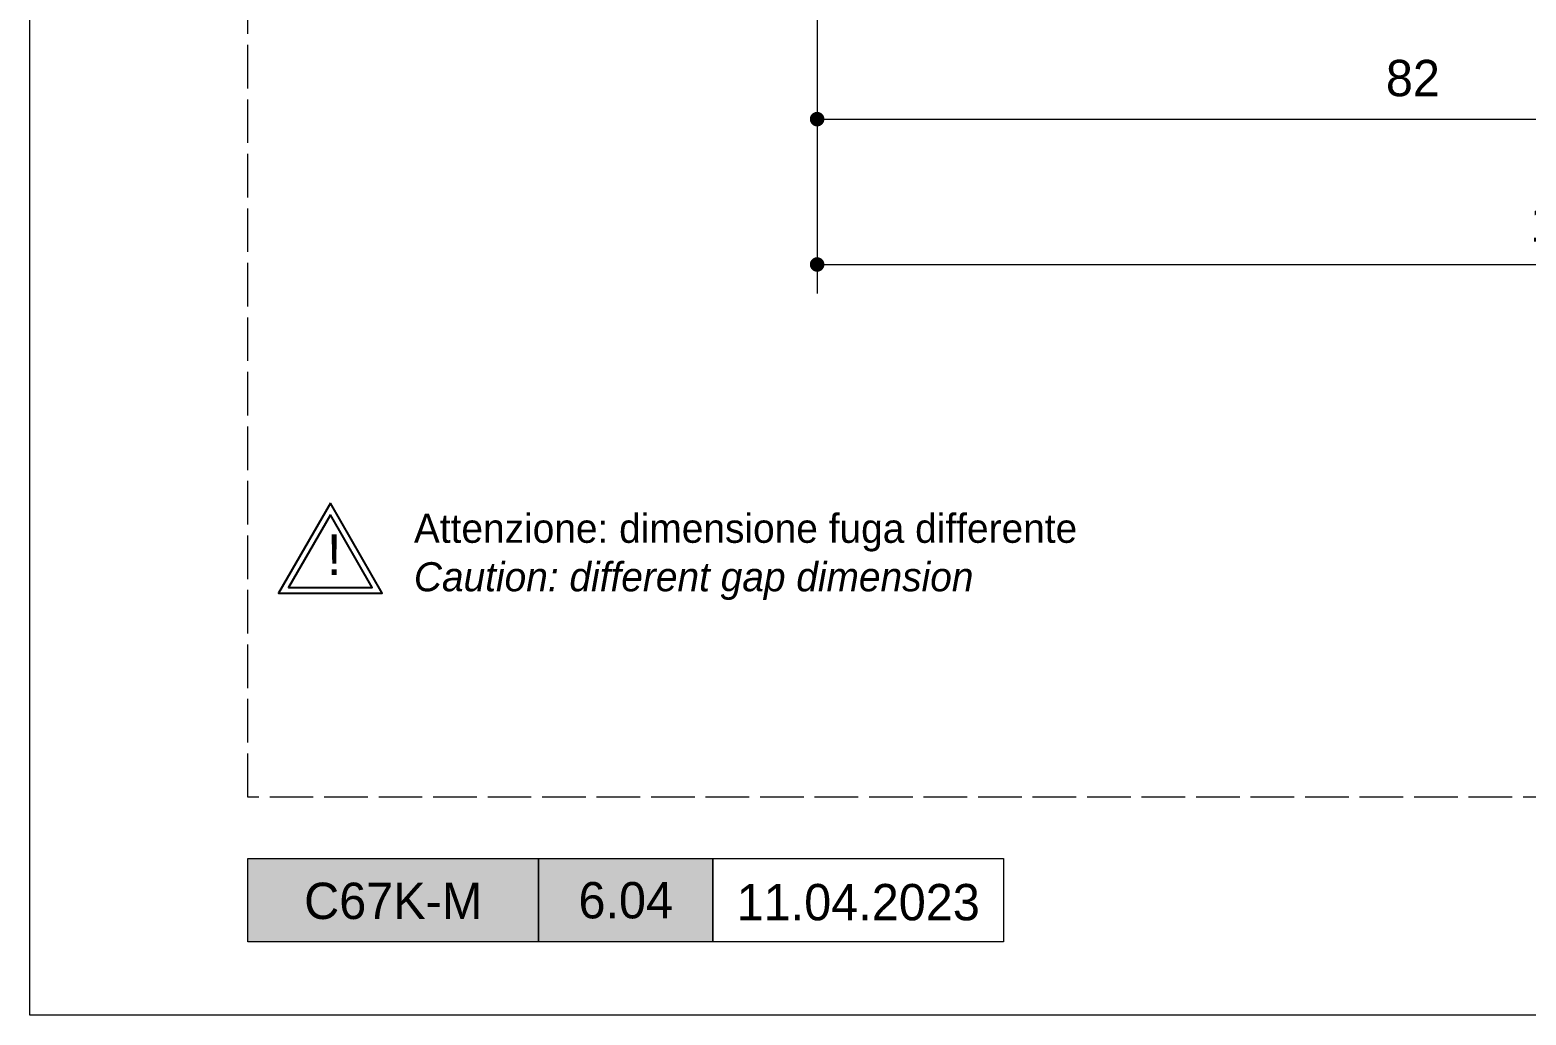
# Model space of a CAD drawing. Header units: millimetres. Extents: x -8 to 2550, y -393 to 1062.
# Drawn here: x 780 to 883, y 0 to 67.8 of the extents above; entities that cross this region are included whole.
import ezdxf
from ezdxf.enums import TextEntityAlignment as Align

# ---------------------------------------------------------------- set-up
doc = ezdxf.new("R2010")
doc.units = ezdxf.units.MM
doc.header["$LTSCALE"] = 0.25
doc.header["$MEASUREMENT"] = 0
doc.linetypes.add('ACAD_ISO02W100', pattern=[15, 12, -3])
doc.layers.get('0').update_dxf_attribs({"lineweight": 5})
doc.layers.get('Defpoints').update_dxf_attribs({"lineweight": 5})
for name, color, linetype, lineweight in [('01_Dimension', 251, 'Continuous', 9), ('01_External Border', 150, 'Continuous', 20), ('01_Text', 40, 'Continuous', 25)]:
    doc.layers.add(name, color=color, linetype=linetype, lineweight=lineweight)
doc.layers.add('01_Fill Border Grey', color=7, linetype='Continuous', true_color=0x555655)
doc.layers.add('01_Text [White]', color=7, linetype='Continuous', lineweight=25, true_color=0xffffff)
doc.layers.add('02_Block Frame', color=7, linetype='Continuous', lineweight=5, true_color=0xe2001a, plot=False)
doc.styles.add('ALUK Main&Secondary Titles', font='GOTHIC.TTF')
doc.styles.add('Aluk Text', font='GOTHIC.TTF')
doc.dimstyles.new('ALUK Manual 1-1', dxfattribs={"dimtxt": 2.5, "dimasz": 1, "dimexe": 2, "dimexo": 4, "dimgap": 1.5, "dimtad": 3, "dimdec": 1, "dimdsep": 46, "dimtxsty": 'Aluk Text', "dimblk": 'DOT', "dimcen": 0, "dimclrd": 256, "dimclre": 256, "dimclrt": 2, "dimaunit": 1, "dimadec": 0, "dimazin": 0, "dimtfac": 0.7, "dimtdec": 1, "dimtmove": 0, "dimatfit": 3, "dimldrblk": 'DOT', "dimfxl": 1, "dimtolj": 2, "dimlwd": -1, "dimlwe": -1, "dimarcsym": 0})

# ---------------------------------------------------------------- blocks, each defined once
blk = doc.blocks.new('serie_')
at = {"layer": '01_Text [White]', "color": 7, "true_color": 0xffffff, "insert": (10, -2.87), "char_height": 2.5, "attachment_point": 5, "style": 'ALUK Main&Secondary Titles'}
blk.add_mtext_dynamic_manual_height_columns('{\\fPoppins|b0|i0|c0|p2;C67K-M}', width=20, gutter_width=12.5, heights=[0], dxfattribs=at)
blk = doc.blocks.new('_Dot')
at = {"color": 0, "linetype": 'ByBlock', "lineweight": -2}
blk.add_line((-0.5, 0), (-1, 0), dxfattribs=at)
at = {"color": 0, "linetype": 'ByBlock', "const_width": 0.5}
blk.add_lwpolyline([(-0.25, 0, 1), (0.25, 0, 1)], format="xyb", close=True, dxfattribs=at)
blk = doc.blocks.new('*D64')
at = {"layer": '01_Dimension', "ltscale": 0.25, "transparency": 16777216}
for p, q in [((834.17, 77.94), (834.17, 59.64)), ((916.17, 77.94), (916.17, 59.64)), ((835.17, 61.64), (915.17, 61.64))]:
    blk.add_line(p, q, dxfattribs=at)
at = {"layer": 'Defpoints', "color": 0, "ltscale": 0.25, "transparency": 16777216}
for p in [(834.17, 81.94), (916.17, 81.94), (916.17, 61.64)]:
    blk.add_point(p, dxfattribs=at)
at = {"layer": '01_Dimension', "ltscale": 0.25, "transparency": 16777216, "rotation": 180}
blk.add_blockref('_Dot', (834.17, 61.64), dxfattribs=at)
at = {"layer": '01_Dimension', "ltscale": 0.25, "transparency": 16777216}
blk.add_blockref('_Dot', (916.17, 61.64), dxfattribs=at)
at = {"layer": '01_Dimension', "color": 2, "ltscale": 0.25, "transparency": 16777216, "insert": (875.17, 64.45), "char_height": 2.5, "attachment_point": 5, "style": 'Aluk Text'}
blk.add_mtext('\\A2;82', dxfattribs=at)
blk = doc.blocks.new('*D71')
at = {"layer": '01_Dimension', "ltscale": 0.25, "transparency": 16777216}
for p, q in [((834.17, 77.94), (834.17, 49.64)), ((940.67, 77.94), (940.67, 49.64)), ((835.17, 51.64), (939.67, 51.64))]:
    blk.add_line(p, q, dxfattribs=at)
at = {"layer": 'Defpoints', "color": 0, "ltscale": 0.25, "transparency": 16777216}
for p in [(834.17, 81.94), (940.67, 81.94), (940.67, 51.64)]:
    blk.add_point(p, dxfattribs=at)
at = {"layer": '01_Dimension', "ltscale": 0.25, "transparency": 16777216, "rotation": 180}
blk.add_blockref('_Dot', (834.17, 51.64), dxfattribs=at)
at = {"layer": '01_Dimension', "ltscale": 0.25, "transparency": 16777216}
blk.add_blockref('_Dot', (940.67, 51.64), dxfattribs=at)
at = {"layer": '01_Dimension', "color": 2, "ltscale": 0.25, "transparency": 16777216, "insert": (887.42, 54.45), "char_height": 2.5, "attachment_point": 5, "style": 'Aluk Text'}
blk.add_mtext('\\A2;106.5', dxfattribs=at)

msp = doc.modelspace()

# ---------------------------------------------------------------- hatches: boundary and pattern name
at = {"layer": '01_Fill Border Grey', "ltscale": 0.25}
h = msp.add_hatch(color=256, dxfattribs=at)
h.dxf.hatch_style = 1
h.paths.add_polyline_path([(827.001, 5.033), (795.001, 5.033), (795.001, 10.778), (827.001, 10.778)])

# ---------------------------------------------------------------- linework, layer by layer
at = {"layer": '01_External Border'}
for points in [[(815.001, 5.033), (795.001, 5.033), (795.001, 10.778), (815.001, 10.778)], [(827.001, 5.033), (815.001, 5.033), (815.001, 10.778), (827.001, 10.778)], [(847.001, 5.033), (827.001, 5.033), (827.001, 10.778), (847.001, 10.778)]]:
    msp.add_lwpolyline(points, close=True, dxfattribs=at)
at = {"layer": '01_Text', "ltscale": 0.25}
for points in [[(800.675, 35.209), (797.1, 29.017), (804.25, 29.017)], [(800.675, 34.409), (797.793, 29.417), (803.557, 29.417)]]:
    msp.add_lwpolyline(points, close=True, dxfattribs=at)
at = {"layer": '02_Block Frame'}
msp.add_lwpolyline([(780, 0), (780, 297), (990, 297), (990, 0)], close=True, dxfattribs=at)
at = {"layer": '02_Block Frame', "linetype": 'ACAD_ISO02W100'}
msp.add_lwpolyline([(795, 15), (795, 282), (972, 282), (972, 15)], close=True, dxfattribs=at)

# ---------------------------------------------------------------- block references
at = {"layer": '01_Text [White]', "color": 7, "true_color": 0xffffff}
msp.add_blockref('serie_', (795.001, 10.71), dxfattribs=at)

# ---------------------------------------------------------------- texts
at = {"layer": '01_Text', "ltscale": 0.25, "attachment_point": 1, "style": 'Aluk Text'}
for s, width, gutter_width, insert, char_height in [('Attenzione: dimensione fuga differente\\P{\\fCentury Gothic|b0|i1|c0|p34;Caution: different gap dimension}', 105.85751, 12.5, (806.423, 34.49), 2), ('!', 6.4258, 8, (800.419, 33.069), 2.8)]:
    msp.add_mtext_dynamic_manual_height_columns(s, width=width, gutter_width=gutter_width, heights=[0], dxfattribs=dict(at, insert=insert, char_height=char_height))
at = {"layer": '01_Text', "style": 'ALUK Main&Secondary Titles'}
msp.add_attdef('11.04.2023', text='', height=2.5, dxfattribs=at).set_placement((837.001, 7.771), align=Align.MIDDLE)
at = {"layer": '01_Text [White]', "color": 7, "ltscale": 0.25, "true_color": 0xffffff, "style": 'Aluk Text'}
msp.add_attdef('6.04', text='', height=2.5, dxfattribs=at).set_placement((821.001, 7.903), align=Align.MIDDLE)

# ---------------------------------------------------------------- dimensions: what is measured, and where the dimension line sits
at = {"layer": '01_Dimension', "ltscale": 0.25}
for base, p2, picture, middle in [((916.171, 61.639), (916.171, 81.939), '*D64', (875.171, 64.452)), ((940.671, 51.639), (940.671, 81.939), '*D71', (887.421, 54.452))]:
    dim = msp.add_linear_dim(base=base, p1=(834.171, 81.939), p2=p2, dimstyle='ALUK Manual 1-1', override={"dimfxl": 0}, dxfattribs=at)
    dim.commit()
    dim.dimension.update_dxf_attribs({"geometry": picture, "text_midpoint": middle})

doc.saveas('drawing.dxf')
